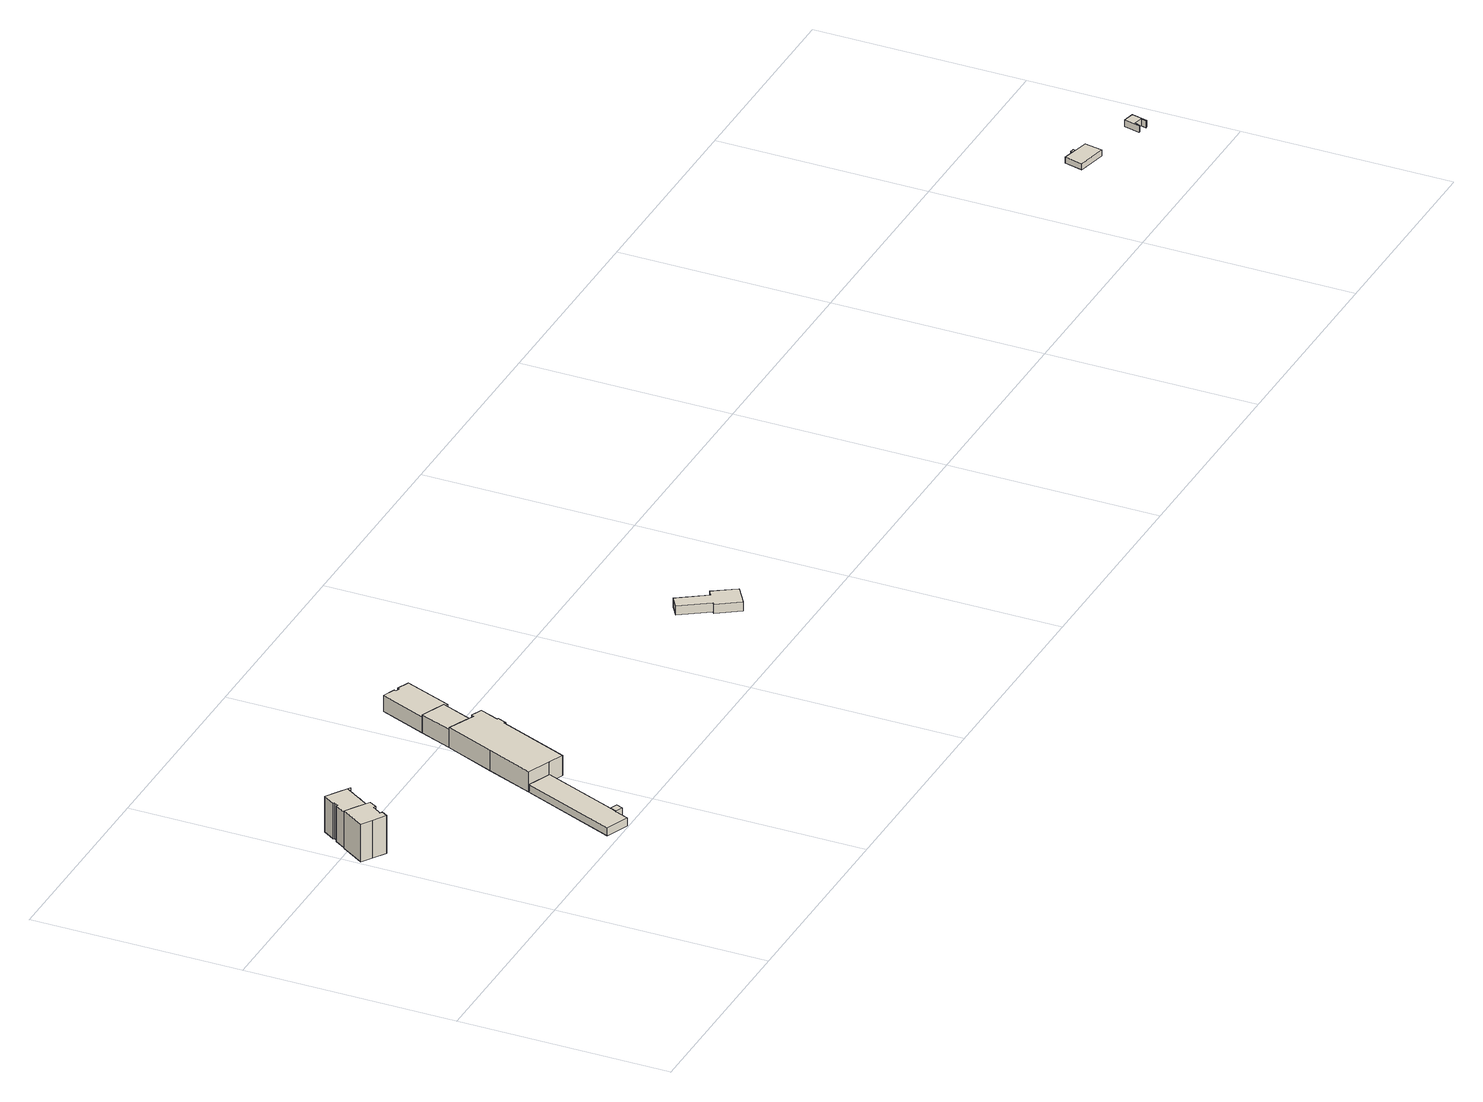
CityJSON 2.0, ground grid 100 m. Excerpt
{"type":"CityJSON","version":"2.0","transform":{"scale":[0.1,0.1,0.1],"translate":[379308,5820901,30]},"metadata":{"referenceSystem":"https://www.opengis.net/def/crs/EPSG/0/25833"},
"CityObjects":{
"building1":{"type":"Building","attributes":{"Gemeindeschluessel":"11000005","BezugspunktDach":"2200","function":"31001_1010","measuredHeight":22.16,"storeysAboveGround":4},"address":[{"country":"Germany","locality":"Berlin","thoroughfareNumber":"8","thoroughfareName":"Elsgrabenweg"}],"geometry":[{"type":"Solid","lod":"1","boundaries":[[[[0,1,2,3,4,5,6,7,8,9,10,11]],[[12,13,14,15,16,17,18,19,20,21,22,23]],[[12,23,11,10]],[[13,12,10,9]],[[14,13,9,8]],[[15,14,8,7]],[[16,15,7,6]],[[17,16,6,5]],[[18,17,5,4]],[[19,18,4,3]],[[20,19,3,2]],[[21,20,2,1]],[[22,21,1,0]],[[23,22,0,11]]]]}]},
"building2":{"type":"Building","attributes":{"Gemeindeschluessel":"11000005","BezugspunktDach":"2200","function":"31001_1010","measuredHeight":19.35,"storeysAboveGround":4},"address":[{"country":"Germany","locality":"Berlin","thoroughfareNumber":"6","thoroughfareName":"Elsgrabenweg"}],"geometry":[{"type":"Solid","lod":"1","boundaries":[[[[24,25,26,27,28,29,30,31,32,33,34,35,36,37,38,39,40,41,42,43]],[[44,45,46,47,48,49,50,51,52,53,54,55,56,57,58,59,60,61,62,63]],[[44,63,43,42]],[[45,44,42,41]],[[46,45,41,40]],[[47,46,40,39]],[[48,47,39,38]],[[49,48,38,37]],[[50,49,37,36]],[[51,50,36,35]],[[52,51,35,34]],[[53,52,34,33]],[[54,53,33,32]],[[55,54,32,31]],[[56,55,31,30]],[[57,56,30,29]],[[58,57,29,28]],[[59,58,28,27]],[[60,59,27,26]],[[61,60,26,25]],[[62,61,25,24]],[[63,62,24,43]]]]}]},
"building3":{"type":"Building","attributes":{"Gemeindeschluessel":"11000004","function":"31001_3071"},"address":[{"country":"Germany","locality":"Berlin","thoroughfareNumber":"67 (24)","thoroughfareName":"Charlottenburger Chaussee"}],"children":["building3-1","building3-2","building3-3","building3-4","building3-5"]},
"building3-1":{"type":"BuildingPart","attributes":{"BezugspunktDach":"2200","measuredHeight":11.07,"storeysAboveGround":1},"parents":["building3"],"geometry":[{"type":"MultiSurface","lod":"1","boundaries":[[[64,65,66,67,68,69,70,71,72,73,74,75,76,77]],[[78,79,80,81,82,83,84,85,86,87,88,89,90,91]],[[78,91,77,76]],[[79,78,76,75]],[[92,93,94,75,74]],[[95,96,92,80,74,73]],[[82,81,73,72]],[[83,82,72,71]],[[84,83,71,70]],[[85,84,70,69]],[[86,85,69,68]],[[87,86,68,67]],[[88,87,67,66]],[[89,88,66,65]],[[90,89,65,64]],[[97,98,90,64,77]],[[80,99,93,92]],[[99,79,94,93]],[[81,100,80,92,96,95]],[[91,90,98,97]]]}]},
"building3-2":{"type":"BuildingPart","attributes":{"BezugspunktDach":"2200","measuredHeight":10.04,"storeysAboveGround":1},"parents":["building3"],"geometry":[{"type":"MultiSurface","lod":"1","boundaries":[[[93,96,101,102,103,94]],[[104,105,106,81,99,79]],[[104,79,94,103]],[[107,108,103,102]],[[109,110,107,105,102,101]],[[81,106,101,96]],[[105,104,108,107]],[[111,106,112,110,109]],[[113,112,105,107,110]],[[99,80,92,93]],[[81,114,96,92,115,80]],[[79,99,93,94]]]}]},
"building3-3":{"type":"BuildingPart","attributes":{"BezugspunktDach":"2200","measuredHeight":3.9,"storeysAboveGround":1},"parents":["building3"],"geometry":[{"type":"MultiSurface","lod":"1","boundaries":[[[116,117,118,98,97,119]],[[91,90,120,121,122,123]],[[91,123,119,97]],[[120,90,98,118]],[[122,121,117,116]],[[123,122,116,119]],[[90,124,91,97,98]],[[121,120,118,117]]]}]},
"building3-4":{"type":"BuildingPart","attributes":{"BezugspunktDach":"2200","measuredHeight":9.93,"storeysAboveGround":1},"parents":["building3"],"geometry":[{"type":"MultiSurface","lod":"1","boundaries":[[[110,109,125,126,127,128,129,130,131,132,108]],[[133,134,135,136,137,138,139,140,106,112,104]],[[133,104,108,132]],[[134,133,132,131]],[[135,134,131,130]],[[136,135,130,129]],[[137,136,129,128]],[[138,137,128,127]],[[139,138,127,126]],[[140,139,126,125]],[[106,140,125,109]],[[112,106,109,110]],[[104,105,107,108]],[[112,110,107,105]]]}]},
"building3-5":{"type":"BuildingPart","attributes":{"BezugspunktDach":"2200","measuredHeight":4.87,"storeysAboveGround":1},"parents":["building3"],"geometry":[{"type":"MultiSurface","lod":"1","boundaries":[[[141,142,143,144]],[[120,145,146,121]],[[120,118,117,144,143]],[[145,120,143,142]],[[146,145,142,141]],[[121,146,141,144]],[[121,117,118,120]]]}]},
"building4":{"type":"Building","attributes":{"Gemeindeschluessel":"11000004","BezugspunktDach":"2200","function":"31001_3071","measuredHeight":4.57,"storeysAboveGround":1},"address":[{"country":"Germany","locality":"Berlin","thoroughfareNumber":"67 (35)","thoroughfareName":"Charlottenburger Chaussee"}],"geometry":[{"type":"Solid","lod":"1","boundaries":[[[[147,148,149,150,151,152,153,154]],[[155,156,157,158,159,160,161,162]],[[155,162,154,153]],[[156,155,153,152]],[[157,156,152,151]],[[158,157,151,150]],[[159,158,150,149]],[[160,159,149,148]],[[161,160,148,147]],[[162,161,147,154]]]]}]},
"building5":{"type":"Building","attributes":{"Gemeindeschluessel":"11000004","BezugspunktDach":"2200","function":"31001_3080","measuredHeight":3.06,"storeysAboveGround":1},"address":[{"country":"Germany","locality":"Berlin","thoroughfareNumber":"1 (4)","thoroughfareName":"Am Hain"}],"geometry":[{"type":"Solid","lod":"1","boundaries":[[[[163,164,165,166,167,168]],[[169,170,171,172,173,174]],[[169,174,168,167]],[[170,169,167,166]],[[171,170,166,165]],[[172,171,165,164]],[[173,172,164,163]],[[174,173,163,168]]]]}]},
"building6":{"type":"Building","attributes":{"Gemeindeschluessel":"11000004","BezugspunktDach":"2200","function":"51009_1610","measuredHeight":3.01,"storeysAboveGround":0},"address":[{"country":"Germany","locality":"Berlin"}],"geometry":[{"type":"Solid","lod":"1","boundaries":[[[[165,175,176,166]],[[177,178,171,170]],[[177,170,166,176]],[[178,177,176,175]],[[171,178,175,165]],[[170,171,165,166]]]]}]},
"building7":{"type":"Building","attributes":{"Gemeindeschluessel":"11000004","BezugspunktDach":"2200","function":"51009_1610","measuredHeight":3.36,"storeysAboveGround":0},"address":[{"country":"Germany","locality":"Berlin"}],"geometry":[{"type":"Solid","lod":"1","boundaries":[[[[179,180,181,182,183,184,185,186]],[[187,188,189,190,191,192,193,194]],[[187,194,186,185]],[[188,187,185,184]],[[189,188,184,183]],[[190,189,183,182]],[[191,190,182,181]],[[192,191,181,180]],[[193,192,180,179]],[[194,193,179,186]]]]}]}
},
"vertices":[
[55,877,199],[115,839,199],[134,868,199],[124,874,199],[135,890,199],[145,905,199],[154,920,199],[165,913,199],[186,948,199],[126,987,199],[76,1020,199],[5,909,199],[76,1020,12],[126,987,12],[186,948,12],[165,913,12],[154,920,12],[145,905,12],[135,890,12],[124,874,12],[134,868,12],[115,839,12],[55,877,12],[5,909,12],
[129,985,191],[186,948,191],[187,950,191],[174,958,191],[194,989,191],[206,1007,191],[218,1026,191],[234,1050,191],[256,1085,191],[269,1077,191],[271,1079,191],[270,1080,191],[211,1118,191],[168,1145,191],[162,1149,191],[125,1093,191],[129,1090,191],[116,1068,191],[111,1072,191],[76,1020,191],[111,1072,14],[116,1068,14],[129,1090,14],[125,1093,14],[162,1149,14],[168,1145,14],[211,1118,14],[270,1080,14],[271,1079,14],[269,1077,14],[256,1085,14],[234,1050,14],[218,1026,14],[206,1007,14],[194,989,14],[174,958,14],[187,950,14],[186,948,14],[129,985,14],[76,1020,14],
[943,457,104],[1015,428,104],[1153,763,104],[1159,760,104],[1178,803,104],[1170,805,104],[1208,896,104],[1156,918,104],[1150,905,104],[1136,911,104],[1112,922,104],[1022,962,104],[924,724,104],[833,502,104],[924,724,4],[1022,962,4],[1112,922,4],[1136,911,4],[1150,905,4],[1156,918,4],[1208,896,4],[1170,805,4],[1178,803,4],[1159,760,4],[1153,763,4],[1015,428,4],[943,457,4],[833,502,4],[1112,922,94],[1079,937,94],[1022,962,94],[1136,911,16],[1136,911,94],[833,502,43],[943,457,43],[1079,937,4],[1127,915,4],
[1201,1069,94],[1143,1092,94],[1085,1116,94],[1085,1116,4],[1143,1092,4],[1201,1069,4],[1143,1092,84],[1085,1116,84],[1201,1069,84],[1153,1088,84],[1201,1069,52],[1153,1088,4],[1153,1088,58],[1136,911,52],[1112,922,76],
[757,7,43],[784,71,43],[799,103,43],[648,51,43],[799,103,4],[784,71,4],[757,7,4],[648,51,4],[938,459,4],
[1222,1060,84],[1312,1285,84],[1255,1308,84],[1251,1299,84],[1240,1303,84],[1231,1306,84],[1234,1316,84],[1176,1339,84],[1176,1339,4],[1234,1316,4],[1231,1306,4],[1240,1303,4],[1251,1299,4],[1255,1308,4],[1312,1285,4],[1222,1060,4],
[819,59,46],[832,90,46],[799,103,46],[784,71,46],[832,90,4],[819,59,4],
[2466,388,71],[2454,380,71],[2525,274,71],[2617,335,71],[2547,441,71],[2521,424,71],[2431,558,71],[2377,522,71],[2431,558,26],[2521,424,26],[2547,441,26],[2617,335,26],[2525,274,26],[2454,380,26],[2466,388,26],[2377,522,26],
[6535,434,61],[6552,518,61],[6486,534,61],[6468,538,61],[6417,551,61],[6397,464,61],[6417,551,31],[6468,538,31],[6486,534,31],[6552,518,31],[6535,434,31],[6397,464,31],
[6489,545,61],[6470,549,61],[6470,549,31],[6489,545,31],
[6778,367,66],[6786,393,66],[6826,382,66],[6820,357,66],[6826,356,66],[6844,432,66],[6790,444,66],[6772,368,66],[6790,444,33],[6844,432,33],[6826,356,33],[6820,357,33],[6826,382,33],[6786,393,33],[6778,367,33],[6772,368,33]
]}
